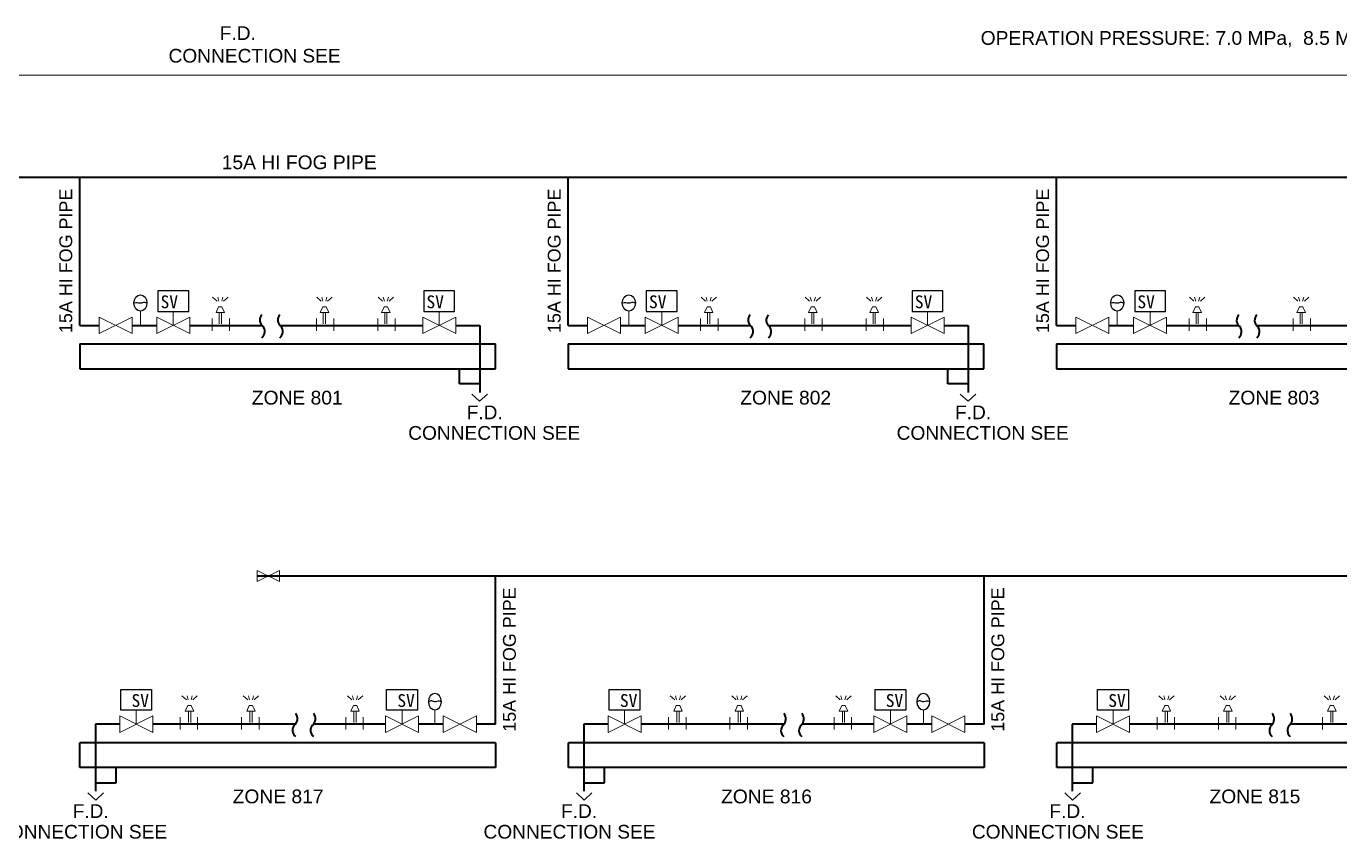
# Model space of a CAD drawing. Header units: millimetres. Extents: x 183 to 3972, y 193 to 1833.
# Drawn here: x 3009.8 to 3249.7, y 1314.8 to 1463.3 of the extents above; entities that cross this region are included whole.
import ezdxf

# ---------------------------------------------------------------- set-up
doc = ezdxf.new("R2010")
doc.units = ezdxf.units.MM
for name, color, linetype in [('DETL-TXT', 7, 'Continuous'), ('M-CWTR-TEXT', 7, 'Continuous'), ('M-CWTR-VAVE', 7, 'Continuous'), ('M-EQPM-TXT', 7, 'Continuous'), ('M-PIPE-CHWS12', 7, 'Continuous')]:
    doc.layers.add(name, color=color, linetype=linetype)

msp = doc.modelspace()

# ---------------------------------------------------------------- linework, layer by layer
at = {"color": 4, "linetype": 'Continuous', "lineweight": 35}
for p, q in [((3019.55, 1405.26), (3019.55, 1400.73)), ((3019.55, 1405.26), (3095.48, 1405.26)), ((3095.48, 1400.73), (3095.48, 1405.26)), ((3108.77, 1405.26), (3108.77, 1400.73)), ((3108.77, 1405.26), (3184.7, 1405.26)), ((3184.7, 1400.73), (3184.7, 1405.26)), ((3197.98, 1405.26), (3197.98, 1400.73)), ((3197.98, 1405.26), (3273.92, 1405.26)), ((3019.55, 1400.73), (3095.48, 1400.73)), ((3088.89, 1397.96), (3088.89, 1400.73)), ((3108.77, 1400.73), (3184.7, 1400.73)), ((3178.11, 1397.96), (3178.11, 1400.73)), ((3197.98, 1400.73), (3273.92, 1400.73)), ((3092.64, 1397.96), (3088.89, 1397.96)), ((3181.86, 1397.96), (3178.11, 1397.96)), ((3019.58, 1327.86), (3019.58, 1332.39)), ((3095.52, 1332.39), (3019.58, 1332.39)), ((3095.52, 1332.39), (3095.52, 1327.86)), ((3108.8, 1327.86), (3108.8, 1332.39)), ((3184.74, 1332.39), (3108.8, 1332.39)), ((3184.74, 1332.39), (3184.74, 1327.86)), ((3198.02, 1327.86), (3198.02, 1332.39)), ((3273.95, 1332.39), (3198.02, 1332.39)), ((3095.52, 1327.86), (3019.58, 1327.86)), ((3026.17, 1325.09), (3026.17, 1327.86)), ((3184.74, 1327.86), (3108.8, 1327.86)), ((3115.39, 1325.09), (3115.39, 1327.86)), ((3273.95, 1327.86), (3198.02, 1327.86)), ((3204.61, 1325.09), (3204.61, 1327.86)), ((3022.42, 1325.09), (3026.17, 1325.09)), ((3111.64, 1325.09), (3115.39, 1325.09)), ((3200.86, 1325.09), (3204.61, 1325.09))]:
    msp.add_line(p, q, dxfattribs=at)
at = {"layer": 'M-CWTR-TEXT', "color": 252, "linetype": 'Continuous', "lineweight": 35}
for p, q in [((3092.64, 1396.74), (3092.64, 1396.39)), ((3181.86, 1396.74), (3181.86, 1396.39)), ((3022.42, 1323.87), (3022.42, 1323.52)), ((3111.64, 1323.87), (3111.64, 1323.52)), ((3200.86, 1323.87), (3200.86, 1323.52))]:
    msp.add_line(p, q, dxfattribs=at)
at = {"layer": 'M-CWTR-VAVE', "color": 1, "lineweight": 0}
msp.add_line((2908.98, 1454.38), (3881.58, 1454.38), dxfattribs=at)
at = {"layer": 'M-CWTR-VAVE', "color": 2, "lineweight": 0}
for p, q in [((3044.63, 1413.07), (3043.82, 1413.83)), ((3044.96, 1413.07), (3044.75, 1413.83)), ((3045.49, 1413.07), (3045.7, 1413.83)), ((3045.82, 1413.07), (3046.63, 1413.83)), ((3063.65, 1413.07), (3062.84, 1413.83)), ((3063.98, 1413.07), (3063.77, 1413.83)), ((3064.5, 1413.07), (3064.71, 1413.83)), ((3064.83, 1413.07), (3065.64, 1413.83)), ((3074.86, 1413.07), (3074.05, 1413.83)), ((3075.19, 1413.07), (3074.98, 1413.83)), ((3075.72, 1413.07), (3075.93, 1413.83)), ((3076.05, 1413.07), (3076.86, 1413.83)), ((3133.85, 1413.07), (3133.04, 1413.83)), ((3134.18, 1413.07), (3133.97, 1413.83)), ((3134.71, 1413.07), (3134.91, 1413.83)), ((3135.03, 1413.07), (3135.84, 1413.83)), ((3152.87, 1413.07), (3152.06, 1413.83)), ((3153.2, 1413.07), (3152.99, 1413.83)), ((3153.72, 1413.07), (3153.93, 1413.83)), ((3154.05, 1413.07), (3154.86, 1413.83)), ((3164.08, 1413.07), (3163.27, 1413.83)), ((3164.41, 1413.07), (3164.2, 1413.83)), ((3164.94, 1413.07), (3165.14, 1413.83)), ((3165.26, 1413.07), (3166.07, 1413.83)), ((3223.07, 1413.07), (3222.26, 1413.83)), ((3223.4, 1413.07), (3223.19, 1413.83)), ((3223.92, 1413.07), (3224.13, 1413.83)), ((3224.25, 1413.07), (3225.06, 1413.83)), ((3242.09, 1413.07), (3241.28, 1413.83)), ((3242.42, 1413.07), (3242.21, 1413.83)), ((3242.94, 1413.07), (3243.15, 1413.83)), ((3243.27, 1413.07), (3244.08, 1413.83)), ((3030.63, 1408.66), (3030.63, 1411.27)), ((3036.64, 1408.66), (3036.64, 1411.2)), ((3044.45, 1411.02), (3044.92, 1412.06)), ((3044.45, 1411.02), (3046, 1411.02)), ((3045.53, 1412.06), (3044.92, 1412.06)), ((3045.03, 1408.95), (3045.03, 1411.02)), ((3045.43, 1408.95), (3045.43, 1411.02)), ((3046, 1411.02), (3045.53, 1412.06)), ((3063.46, 1411.02), (3063.93, 1412.06)), ((3063.46, 1411.02), (3065.02, 1411.02)), ((3064.55, 1412.06), (3063.93, 1412.06)), ((3064.04, 1408.95), (3064.04, 1411.02)), ((3064.44, 1408.95), (3064.44, 1411.02)), ((3065.02, 1411.02), (3064.55, 1412.06)), ((3074.68, 1411.02), (3075.15, 1412.06)), ((3074.68, 1411.02), (3076.23, 1411.02)), ((3075.76, 1412.06), (3075.15, 1412.06)), ((3075.26, 1408.95), (3075.26, 1411.02)), ((3075.66, 1408.95), (3075.66, 1411.02)), ((3076.23, 1411.02), (3075.76, 1412.06)), ((3085.21, 1408.66), (3085.21, 1411.2)), ((3119.85, 1408.66), (3119.85, 1411.27)), ((3125.86, 1408.66), (3125.86, 1411.2)), ((3133.67, 1411.02), (3134.13, 1412.06)), ((3133.67, 1411.02), (3135.22, 1411.02)), ((3134.75, 1412.06), (3134.13, 1412.06)), ((3134.25, 1408.95), (3134.25, 1411.02)), ((3134.64, 1408.95), (3134.64, 1411.02)), ((3135.22, 1411.02), (3134.75, 1412.06)), ((3152.68, 1411.02), (3153.15, 1412.06)), ((3152.68, 1411.02), (3154.23, 1411.02)), ((3153.77, 1412.06), (3153.15, 1412.06)), ((3153.26, 1408.95), (3153.26, 1411.02)), ((3153.66, 1408.95), (3153.66, 1411.02)), ((3154.23, 1411.02), (3153.77, 1412.06)), ((3163.9, 1411.02), (3164.36, 1412.06)), ((3163.9, 1411.02), (3165.45, 1411.02)), ((3164.98, 1412.06), (3164.36, 1412.06)), ((3164.48, 1408.95), (3164.48, 1411.02)), ((3164.87, 1408.95), (3164.87, 1411.02)), ((3165.45, 1411.02), (3164.98, 1412.06)), ((3174.42, 1408.66), (3174.42, 1411.2)), ((3209.07, 1408.66), (3209.07, 1411.27)), ((3215.08, 1408.66), (3215.08, 1411.2)), ((3222.89, 1411.02), (3223.35, 1412.06)), ((3222.89, 1411.02), (3224.44, 1411.02)), ((3223.97, 1412.06), (3223.35, 1412.06)), ((3223.46, 1408.95), (3223.46, 1411.02)), ((3223.86, 1408.95), (3223.86, 1411.02)), ((3224.44, 1411.02), (3223.97, 1412.06)), ((3241.9, 1411.02), (3242.37, 1412.06)), ((3241.9, 1411.02), (3243.45, 1411.02)), ((3242.99, 1412.06), (3242.37, 1412.06)), ((3242.48, 1408.95), (3242.48, 1411.02)), ((3242.88, 1408.95), (3242.88, 1411.02)), ((3243.45, 1411.02), (3242.99, 1412.06)), ((3023.07, 1410.17), (3023.07, 1407.15)), ((3029.1, 1410.17), (3023.07, 1407.15)), ((3023.07, 1410.17), (3029.1, 1407.15)), ((3029.1, 1407.15), (3029.1, 1410.17)), ((3033.62, 1410.17), (3033.62, 1407.15)), ((3039.66, 1410.17), (3033.62, 1407.15)), ((3033.62, 1410.17), (3039.66, 1407.15)), ((3039.66, 1407.15), (3039.66, 1410.17)), ((3043.75, 1409.93), (3043.75, 1407.69)), ((3046.93, 1409.93), (3046.93, 1407.69)), ((3062.77, 1409.93), (3062.77, 1407.69)), ((3065.95, 1409.93), (3065.95, 1407.69)), ((3073.98, 1409.93), (3073.98, 1407.69)), ((3077.16, 1409.93), (3077.16, 1407.69)), ((3082.19, 1410.17), (3082.19, 1407.15)), ((3088.22, 1410.17), (3082.19, 1407.15)), ((3082.19, 1410.17), (3088.22, 1407.15)), ((3088.22, 1407.15), (3088.22, 1410.17)), ((3112.29, 1410.17), (3112.29, 1407.15)), ((3118.32, 1410.17), (3112.29, 1407.15)), ((3112.29, 1410.17), (3118.32, 1407.15)), ((3118.32, 1407.15), (3118.32, 1410.17)), ((3122.84, 1410.17), (3122.84, 1407.15)), ((3128.88, 1410.17), (3122.84, 1407.15)), ((3122.84, 1410.17), (3128.88, 1407.15)), ((3128.88, 1407.15), (3128.88, 1410.17)), ((3132.97, 1409.93), (3132.97, 1407.69)), ((3136.15, 1409.93), (3136.15, 1407.69)), ((3151.98, 1409.93), (3151.98, 1407.69)), ((3155.17, 1409.93), (3155.17, 1407.69)), ((3163.2, 1409.93), (3163.2, 1407.69)), ((3166.38, 1409.93), (3166.38, 1407.69)), ((3171.41, 1410.17), (3171.41, 1407.15)), ((3177.44, 1410.17), (3171.41, 1407.15)), ((3171.41, 1410.17), (3177.44, 1407.15)), ((3177.44, 1407.15), (3177.44, 1410.17)), ((3201.5, 1410.17), (3201.5, 1407.15)), ((3207.54, 1410.17), (3201.5, 1407.15)), ((3201.5, 1410.17), (3207.54, 1407.15)), ((3207.54, 1407.15), (3207.54, 1410.17)), ((3212.06, 1410.17), (3212.06, 1407.15)), ((3218.09, 1410.17), (3212.06, 1407.15)), ((3212.06, 1410.17), (3218.09, 1407.15)), ((3218.09, 1407.15), (3218.09, 1410.17)), ((3222.19, 1409.93), (3222.19, 1407.69)), ((3225.37, 1409.93), (3225.37, 1407.69)), ((3241.2, 1409.93), (3241.2, 1407.69)), ((3244.38, 1409.93), (3244.38, 1407.69)), ((3091.16, 1396.09), (3092.59, 1394.79)), ((3094.02, 1396.09), (3092.59, 1394.79)), ((3180.38, 1396.09), (3181.81, 1394.79)), ((3183.24, 1396.09), (3181.81, 1394.79)), ((3051.98, 1363.86), (3051.98, 1361.85)), ((3051.98, 1363.86), (3056.01, 1361.85)), ((3056.01, 1363.86), (3051.98, 1361.85)), ((3056.01, 1361.85), (3056.01, 1363.86)), ((3039.02, 1340.2), (3038.21, 1340.96)), ((3038.83, 1338.15), (3039.3, 1339.18)), ((3039.35, 1340.2), (3039.14, 1340.96)), ((3039.3, 1339.18), (3039.92, 1339.18)), ((3039.87, 1340.2), (3040.08, 1340.96)), ((3040.38, 1338.15), (3039.92, 1339.18)), ((3040.2, 1340.2), (3041.01, 1340.96)), ((3050.23, 1340.2), (3049.42, 1340.96)), ((3050.05, 1338.15), (3050.51, 1339.18)), ((3050.56, 1340.2), (3050.35, 1340.96)), ((3050.51, 1339.18), (3051.13, 1339.18)), ((3051.09, 1340.2), (3051.29, 1340.96)), ((3051.6, 1338.15), (3051.13, 1339.18)), ((3051.41, 1340.2), (3052.22, 1340.96)), ((3069.25, 1340.2), (3068.44, 1340.96)), ((3069.06, 1338.15), (3069.53, 1339.18)), ((3069.58, 1340.2), (3069.37, 1340.96)), ((3069.53, 1339.18), (3070.15, 1339.18)), ((3070.1, 1340.2), (3070.31, 1340.96)), ((3070.61, 1338.15), (3070.15, 1339.18)), ((3070.43, 1340.2), (3071.24, 1340.96)), ((3128.24, 1340.2), (3127.43, 1340.96)), ((3128.05, 1338.15), (3128.52, 1339.18)), ((3128.56, 1340.2), (3128.36, 1340.96)), ((3128.52, 1339.18), (3129.14, 1339.18)), ((3129.09, 1340.2), (3129.3, 1340.96)), ((3129.6, 1338.15), (3129.14, 1339.18)), ((3129.42, 1340.2), (3130.23, 1340.96)), ((3139.45, 1340.2), (3138.64, 1340.96)), ((3139.27, 1338.15), (3139.73, 1339.18)), ((3139.78, 1340.2), (3139.57, 1340.96)), ((3139.73, 1339.18), (3140.35, 1339.18)), ((3140.3, 1340.2), (3140.51, 1340.96)), ((3140.82, 1338.15), (3140.35, 1339.18)), ((3140.63, 1340.2), (3141.44, 1340.96)), ((3158.47, 1340.2), (3157.66, 1340.96)), ((3158.28, 1338.15), (3158.75, 1339.18)), ((3158.79, 1340.2), (3158.59, 1340.96)), ((3158.75, 1339.18), (3159.37, 1339.18)), ((3159.32, 1340.2), (3159.53, 1340.96)), ((3159.83, 1338.15), (3159.37, 1339.18)), ((3159.65, 1340.2), (3160.46, 1340.96)), ((3217.45, 1340.2), (3216.65, 1340.96)), ((3217.27, 1338.15), (3217.74, 1339.18)), ((3217.78, 1340.2), (3217.58, 1340.96)), ((3217.74, 1339.18), (3218.35, 1339.18)), ((3218.31, 1340.2), (3218.52, 1340.96)), ((3218.82, 1338.15), (3218.35, 1339.18)), ((3218.64, 1340.2), (3219.45, 1340.96)), ((3228.67, 1340.2), (3227.86, 1340.96)), ((3228.48, 1338.15), (3228.95, 1339.18)), ((3229, 1340.2), (3228.79, 1340.96)), ((3228.95, 1339.18), (3229.57, 1339.18)), ((3229.52, 1340.2), (3229.73, 1340.96)), ((3230.04, 1338.15), (3229.57, 1339.18)), ((3229.85, 1340.2), (3230.66, 1340.96)), ((3247.68, 1340.2), (3246.88, 1340.96)), ((3247.5, 1338.15), (3247.97, 1339.18)), ((3248.01, 1340.2), (3247.81, 1340.96)), ((3247.97, 1339.18), (3248.58, 1339.18)), ((3248.54, 1340.2), (3248.75, 1340.96)), ((3249.05, 1338.15), (3248.58, 1339.18)), ((3248.87, 1340.2), (3249.68, 1340.96)), ((3026.84, 1334.28), (3026.84, 1337.3)), ((3026.84, 1337.3), (3032.88, 1334.28)), ((3032.88, 1337.3), (3026.84, 1334.28)), ((3029.86, 1335.79), (3029.86, 1338.33)), ((3032.88, 1337.3), (3032.88, 1334.28)), ((3037.9, 1337.05), (3037.9, 1334.82)), ((3040.38, 1338.15), (3038.83, 1338.15)), ((3039.41, 1336.08), (3039.41, 1338.15)), ((3039.81, 1336.08), (3039.81, 1338.15)), ((3041.08, 1337.05), (3041.08, 1334.82)), ((3049.12, 1337.05), (3049.12, 1334.82)), ((3051.6, 1338.15), (3050.05, 1338.15)), ((3050.62, 1336.08), (3050.62, 1338.15)), ((3051.02, 1336.08), (3051.02, 1338.15)), ((3052.3, 1337.05), (3052.3, 1334.82)), ((3068.13, 1337.05), (3068.13, 1334.82)), ((3070.61, 1338.15), (3069.06, 1338.15)), ((3069.64, 1336.08), (3069.64, 1338.15)), ((3070.04, 1336.08), (3070.04, 1338.15)), ((3071.31, 1337.05), (3071.31, 1334.82)), ((3075.41, 1334.28), (3075.41, 1337.3)), ((3075.41, 1337.3), (3081.44, 1334.28)), ((3081.44, 1337.3), (3075.41, 1334.28)), ((3078.42, 1335.79), (3078.42, 1338.33)), ((3081.44, 1337.3), (3081.44, 1334.28)), ((3084.43, 1335.79), (3084.43, 1338.4)), ((3085.96, 1334.28), (3085.96, 1337.3)), ((3085.96, 1337.3), (3092, 1334.28)), ((3092, 1337.3), (3085.96, 1334.28)), ((3092, 1337.3), (3092, 1334.28)), ((3116.06, 1334.28), (3116.06, 1337.3)), ((3116.06, 1337.3), (3122.09, 1334.28)), ((3122.09, 1337.3), (3116.06, 1334.28)), ((3119.08, 1335.79), (3119.08, 1338.33)), ((3122.09, 1337.3), (3122.09, 1334.28)), ((3127.12, 1337.05), (3127.12, 1334.82)), ((3129.6, 1338.15), (3128.05, 1338.15)), ((3128.63, 1336.08), (3128.63, 1338.15)), ((3129.03, 1336.08), (3129.03, 1338.15)), ((3130.3, 1337.05), (3130.3, 1334.82)), ((3138.33, 1337.05), (3138.33, 1334.82)), ((3140.82, 1338.15), (3139.27, 1338.15)), ((3139.84, 1336.08), (3139.84, 1338.15)), ((3140.24, 1336.08), (3140.24, 1338.15)), ((3141.52, 1337.05), (3141.52, 1334.82)), ((3157.35, 1337.05), (3157.35, 1334.82)), ((3159.83, 1338.15), (3158.28, 1338.15)), ((3158.86, 1336.08), (3158.86, 1338.15)), ((3159.26, 1336.08), (3159.26, 1338.15)), ((3160.53, 1337.05), (3160.53, 1334.82)), ((3164.63, 1334.28), (3164.63, 1337.3)), ((3164.63, 1337.3), (3170.66, 1334.28)), ((3170.66, 1337.3), (3164.63, 1334.28)), ((3167.64, 1335.79), (3167.64, 1338.33)), ((3170.66, 1337.3), (3170.66, 1334.28)), ((3173.65, 1335.79), (3173.65, 1338.4)), ((3175.18, 1334.28), (3175.18, 1337.3)), ((3175.18, 1337.3), (3181.22, 1334.28)), ((3181.22, 1337.3), (3175.18, 1334.28)), ((3181.22, 1337.3), (3181.22, 1334.28)), ((3205.28, 1334.28), (3205.28, 1337.3)), ((3205.28, 1337.3), (3211.31, 1334.28)), ((3211.31, 1337.3), (3205.28, 1334.28)), ((3208.3, 1335.79), (3208.3, 1338.33)), ((3211.31, 1337.3), (3211.31, 1334.28)), ((3216.34, 1337.05), (3216.34, 1334.82)), ((3218.82, 1338.15), (3217.27, 1338.15)), ((3217.84, 1336.08), (3217.84, 1338.15)), ((3218.24, 1336.08), (3218.24, 1338.15)), ((3219.52, 1337.05), (3219.52, 1334.82)), ((3227.55, 1337.05), (3227.55, 1334.82)), ((3230.04, 1338.15), (3228.48, 1338.15)), ((3229.06, 1336.08), (3229.06, 1338.15)), ((3229.46, 1336.08), (3229.46, 1338.15)), ((3230.74, 1337.05), (3230.74, 1334.82)), ((3246.57, 1337.05), (3246.57, 1334.82)), ((3249.05, 1338.15), (3247.5, 1338.15)), ((3248.07, 1336.08), (3248.07, 1338.15)), ((3248.47, 1336.08), (3248.47, 1338.15)), ((3021.04, 1323.22), (3022.47, 1321.92)), ((3023.9, 1323.22), (3022.47, 1321.92)), ((3110.26, 1323.22), (3111.69, 1321.92)), ((3113.12, 1323.22), (3111.69, 1321.92)), ((3199.48, 1323.22), (3200.91, 1321.92)), ((3202.34, 1323.22), (3200.91, 1321.92))]:
    msp.add_line(p, q, dxfattribs=at)
at = {"layer": 'M-CWTR-VAVE', "color": 2}
for points in [[(3033.82, 1411.2), (3039.45, 1411.2), (3039.45, 1414.96), (3033.82, 1414.96)], [(3082.39, 1411.2), (3088.02, 1411.2), (3088.02, 1414.96), (3082.39, 1414.96)], [(3123.04, 1411.2), (3128.67, 1411.2), (3128.67, 1414.96), (3123.04, 1414.96)], [(3171.61, 1411.2), (3177.24, 1411.2), (3177.24, 1414.96), (3171.61, 1414.96)], [(3212.26, 1411.2), (3217.89, 1411.2), (3217.89, 1414.96), (3212.26, 1414.96)], [(3032.67, 1338.33), (3027.04, 1338.33), (3027.04, 1342.09), (3032.67, 1342.09)], [(3081.24, 1338.33), (3075.61, 1338.33), (3075.61, 1342.09), (3081.24, 1342.09)], [(3121.89, 1338.33), (3116.26, 1338.33), (3116.26, 1342.09), (3121.89, 1342.09)], [(3170.46, 1338.33), (3164.83, 1338.33), (3164.83, 1342.09), (3170.46, 1342.09)], [(3211.11, 1338.33), (3205.48, 1338.33), (3205.48, 1342.09), (3211.11, 1342.09)]]:
    msp.add_lwpolyline(points, close=True, dxfattribs=at)
for centre in [(3030.63, 1412.76), (3119.85, 1412.76), (3209.07, 1412.76)]:
    msp.add_ellipse(centre, major_axis=(0, -1.49), ratio=0.800659, dxfattribs=at)
at = {"layer": 'M-CWTR-VAVE', "color": 2, "extrusion": (0, 0, -1)}
for centre in [(3084.43, 1339.89), (3173.65, 1339.89)]:
    msp.add_ellipse(centre, major_axis=(0, -1.49), ratio=0.800659, dxfattribs=at)
at = {"layer": 'M-CWTR-VAVE', "color": 2}
for points in [[(3029.44, 1412.76), (3029.92, 1412.99), (3030.57, 1412.58), (3031.24, 1413), (3031.64, 1412.83), (3031.83, 1412.76)], [(3118.66, 1412.76), (3119.14, 1412.99), (3119.78, 1412.58), (3120.46, 1413), (3120.86, 1412.83), (3121.05, 1412.76)], [(3207.88, 1412.76), (3208.36, 1412.99), (3209, 1412.58), (3209.68, 1413), (3210.07, 1412.83), (3210.27, 1412.76)], [(3085.62, 1339.89), (3085.14, 1340.12), (3084.5, 1339.71), (3083.82, 1340.13), (3083.43, 1339.96), (3083.24, 1339.89)], [(3174.84, 1339.89), (3174.36, 1340.12), (3173.72, 1339.71), (3173.04, 1340.13), (3172.64, 1339.96), (3172.45, 1339.89)]]:
    msp.add_open_spline(points, degree=3, dxfattribs=at)
at = {"layer": 'M-PIPE-CHWS12', "color": 4, "linetype": 'Continuous', "lineweight": 35}
for p, q in [((3007.06, 1435.72), (3812.66, 1435.72)), ((3019.55, 1408.66), (3019.55, 1435.72)), ((3108.77, 1408.66), (3108.77, 1435.72)), ((3197.98, 1408.66), (3197.98, 1435.72)), ((3019.55, 1408.66), (3019.55, 1418.82)), ((3108.77, 1408.66), (3108.77, 1418.82)), ((3197.98, 1408.66), (3197.98, 1418.82)), ((3019.55, 1408.66), (3023.07, 1408.66)), ((3029.1, 1408.66), (3033.62, 1408.66)), ((3039.66, 1408.66), (3052.8, 1408.66)), ((3056.09, 1408.66), (3082.19, 1408.66)), ((3088.22, 1408.66), (3092.64, 1408.66)), ((3092.64, 1408.66), (3092.64, 1396.39)), ((3108.77, 1408.66), (3112.29, 1408.66)), ((3118.32, 1408.66), (3122.84, 1408.66)), ((3128.88, 1408.66), (3142.01, 1408.66)), ((3145.3, 1408.66), (3171.41, 1408.66)), ((3177.44, 1408.66), (3181.86, 1408.66)), ((3181.86, 1408.66), (3181.86, 1396.39)), ((3197.98, 1408.66), (3201.5, 1408.66)), ((3207.54, 1408.66), (3212.06, 1408.66)), ((3218.09, 1408.66), (3231.23, 1408.66)), ((3234.52, 1408.66), (3260.62, 1408.66)), ((3783.75, 1362.85), (3051.98, 1362.85)), ((3095.52, 1335.79), (3095.52, 1362.85)), ((3184.74, 1335.79), (3184.74, 1362.85)), ((3095.52, 1335.79), (3095.52, 1345.95)), ((3184.74, 1335.79), (3184.74, 1345.95)), ((3022.42, 1335.79), (3022.42, 1323.52)), ((3026.84, 1335.79), (3022.42, 1335.79)), ((3058.98, 1335.79), (3032.88, 1335.79)), ((3075.41, 1335.79), (3062.27, 1335.79)), ((3085.96, 1335.79), (3081.44, 1335.79)), ((3095.52, 1335.79), (3092, 1335.79)), ((3111.64, 1335.79), (3111.64, 1323.52)), ((3116.06, 1335.79), (3111.64, 1335.79)), ((3148.2, 1335.79), (3122.09, 1335.79)), ((3164.63, 1335.79), (3151.49, 1335.79)), ((3175.18, 1335.79), (3170.66, 1335.79)), ((3184.74, 1335.79), (3181.22, 1335.79)), ((3200.86, 1335.79), (3200.86, 1323.52)), ((3205.28, 1335.79), (3200.86, 1335.79)), ((3237.41, 1335.79), (3211.31, 1335.79)), ((3253.84, 1335.79), (3240.71, 1335.79))]:
    msp.add_line(p, q, dxfattribs=at)
at = {"layer": 'M-PIPE-CHWS12', "color": 252, "linetype": 'Continuous', "lineweight": 35}
for centre, start, end in [((3053.91, 1409.6), 137.9527, 230.1896), ((3051.89, 1407.51), 309.8104, 42.0473), ((3057.2, 1409.6), 137.9527, 230.1896), ((3055.18, 1407.51), 309.8104, 42.0473), ((3143.12, 1409.6), 137.9527, 230.1896), ((3141.11, 1407.51), 309.8104, 42.0473), ((3146.41, 1409.6), 137.9527, 230.1896), ((3144.4, 1407.51), 309.8104, 42.0473), ((3232.34, 1409.6), 137.9527, 230.1896), ((3230.33, 1407.51), 309.8104, 42.0473), ((3235.63, 1409.6), 137.9527, 230.1896), ((3233.62, 1407.51), 309.8104, 42.0473), ((3057.87, 1336.73), 309.8104, 42.0473), ((3061.16, 1336.73), 309.8104, 42.0473), ((3147.09, 1336.73), 309.8104, 42.0473), ((3150.38, 1336.73), 309.8104, 42.0473), ((3236.3, 1336.73), 309.8104, 42.0473), ((3239.59, 1336.73), 309.8104, 42.0473), ((3059.88, 1334.64), 137.9527, 230.1896), ((3063.17, 1334.64), 137.9527, 230.1896), ((3149.1, 1334.64), 137.9527, 230.1896), ((3152.39, 1334.64), 137.9527, 230.1896), ((3238.32, 1334.64), 137.9527, 230.1896), ((3241.61, 1334.64), 137.9527, 230.1896)]:
    msp.add_arc(centre, 1.46, start, end, dxfattribs=at)

# ---------------------------------------------------------------- texts
at = {"layer": 'DETL-TXT', "color": 7, "char_height": 2.5154}
for s, insert, width, attachment_point in [('{\\fArial|b0||i0||c0|p34;\\C4;\\H2.5;\\W1.;CONNECTION SEE}', (3035.77, 1456.65), 31.6062, 7), ('{\\fArial|b0|i0|c0|p34;\\C251;15A HI FOG PIPE}', (3045.48, 1437.17), 28.38, 7), ('{\\fArial|b0|i0|c0|p34;\\C251;ZONE 801}', (3050.98, 1394.16), 17.8992, 7), ('{\\fArial|b0|i0|c0|p34;\\C251;ZONE 802}', (3140.2, 1394.16), 17.1273, 7), ('{\\fArial|b0|i0|c0|p34;\\C251;ZONE 803}', (3229.42, 1394.16), 16.5568, 7), ('{\\fArial|b0|i0|c0|p34;\\C251;ZONE 817}', (3064.08, 1321.29), 20.4837, 9), ('{\\fArial|b0|i0|c0|p34;\\C251;ZONE 816}', (3153.3, 1321.28), 16.5568, 9), ('{\\fArial|b0|i0|c0|p34;\\C251;ZONE 815}', (3242.52, 1321.29), 17.1273, 9)]:
    msp.add_mtext(s, dxfattribs=dict(at, insert=insert, width=width, attachment_point=attachment_point))
at = {"layer": 'DETL-TXT', "color": 7, "char_height": 2.5154, "width": 28.38, "rotation": 90}
for insert, attachment_point in [((3018.2, 1407.26), 7), ((3107.42, 1407.26), 7), ((3196.64, 1407.26), 7), ((3096.86, 1334.39), 1), ((3186.08, 1334.39), 1)]:
    msp.add_mtext('{\\fArial|b0|i0|c0|p34;\\H0.93199x;\\C251;15A HI FOG PIPE}', dxfattribs=dict(at, insert=insert, attachment_point=attachment_point))
at = {"layer": 'M-CWTR-VAVE', "char_height": 2.5154, "width": 2.3291}
for insert, attachment_point in [((3034.31, 1411.76), 7), ((3082.88, 1411.76), 7), ((3123.53, 1411.76), 7), ((3172.09, 1411.76), 7), ((3212.75, 1411.76), 7), ((3032.19, 1338.89), 9), ((3080.75, 1338.89), 9), ((3121.41, 1338.89), 9), ((3169.97, 1338.89), 9), ((3210.62, 1338.89), 9)]:
    msp.add_mtext('{\\fTxt|b0|i0|c0|p34;\\H0.93199x;\\C2;SV}', dxfattribs=dict(at, insert=insert, attachment_point=attachment_point))
at = {"layer": 'M-EQPM-TXT', "color": 7}
for s, insert, char_height, width, attachment_point in [('{\\fArial|b0||i0||c0|p34;\\C4;\\H2.5;\\W1.;F.D.}', (3045.12, 1460.82), 2.5154, 6.6165, 7), ('{\\fArial|b0|i0|c0|p34;\\C4;OPERATION\\fPMingLiU|b0|i0|c136|p18; \\fArial|b0|i0|c0|p34;PRESSURE: 7.0 MPa,  8.5 MPa Max.}', (3184.12, 1459.46), 2.51537, 82.1051, 7), ('{\\fArial|b0||i0||c0|p34;\\C251;\\H2.5;\\W1.;F.D.}', (3090.22, 1391.51), 2.5154, 6.6165, 7), ('{\\fArial|b0||i0||c0|p34;\\C251;\\H2.5;\\W1.;F.D.}', (3179.44, 1391.51), 2.5154, 6.6165, 7), ('{\\fArial|b0||i0||c0|p34;\\C251;\\H2.5;\\W1.;CONNECTION SEE}', (3079.55, 1387.72), 2.5154, 31.6062, 7), ('{\\fArial|b0||i0||c0|p34;\\C251;\\H2.5;\\W1.;CONNECTION SEE}', (3168.77, 1387.72), 2.5154, 31.6062, 7), ('{\\fArial|b0||i0||c0|p34;\\C251;\\H2.5;\\W1.;F.D.}', (3024.84, 1318.64), 2.5154, 6.6165, 9), ('{\\fArial|b0||i0||c0|p34;\\C251;\\H2.5;\\W1.;F.D.}', (3114.06, 1318.64), 2.5154, 6.6165, 9), ('{\\fArial|b0||i0||c0|p34;\\C251;\\H2.5;\\W1.;F.D.}', (3203.28, 1318.64), 2.5154, 6.6165, 9), ('{\\fArial|b0||i0||c0|p34;\\C251;\\H2.5;\\W1.;CONNECTION SEE}', (3035.51, 1314.84), 2.5154, 31.6062, 9), ('{\\fArial|b0||i0||c0|p34;\\C251;\\H2.5;\\W1.;CONNECTION SEE}', (3124.73, 1314.84), 2.5154, 31.6062, 9), ('{\\fArial|b0||i0||c0|p34;\\C251;\\H2.5;\\W1.;CONNECTION SEE}', (3213.95, 1314.84), 2.5154, 31.6062, 9)]:
    msp.add_mtext(s, dxfattribs=dict(at, insert=insert, char_height=char_height, width=width, attachment_point=attachment_point))

doc.saveas('drawing.dxf')
